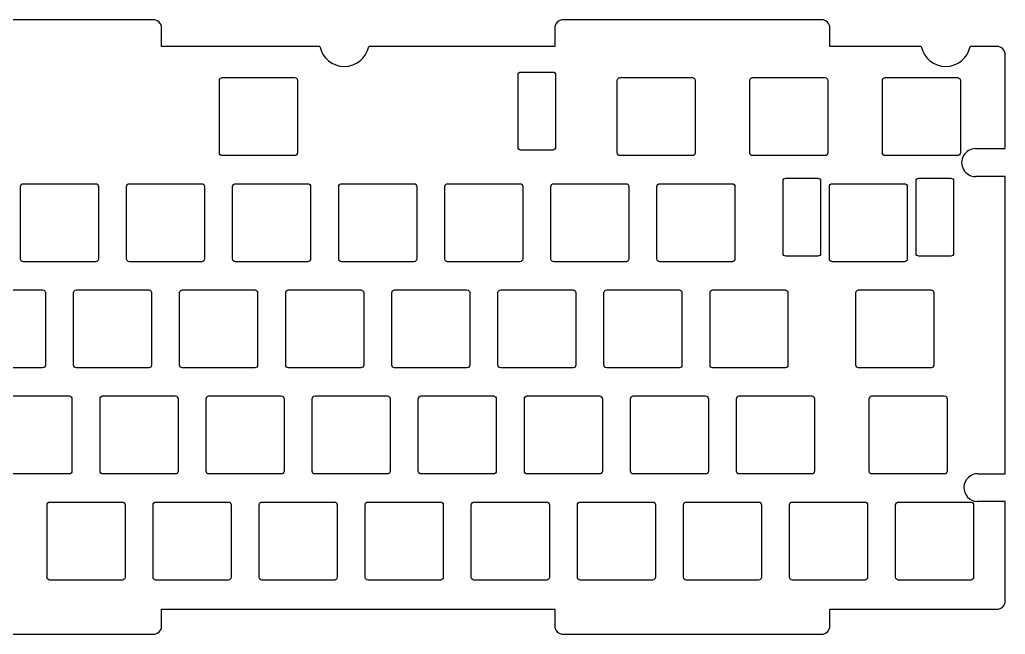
# Model space of a CAD drawing. Header units: millimetres. Extents: x -360 to -2, y -107 to 3.
# Drawn here: x -178.8 to -1.8, y -107.5 to 2.9 of the extents above; entities that cross this region are included whole.
import ezdxf

# ---------------------------------------------------------------- set-up
doc = ezdxf.new("R2010")
doc.units = ezdxf.units.MM
doc.layers.get('0').update_dxf_attribs({"linetype": 'CONTINUOUS'})

msp = doc.modelspace()

# ---------------------------------------------------------------- linework, layer by layer
for p, q in [((-154.8, 2.86), (-201.2, 2.86)), ((-154.8, 2.86), (-201.2, 2.86)), ((-34.8, 2.86), (-81.2, 2.86)), ((-34.8, 2.86), (-81.2, 2.86)), ((-153.3, -1.94), (-153.3, 1.36)), ((-153.3, -1.94), (-153.3, 1.36)), ((-82.7, 1.36), (-82.7, -1.94)), ((-82.7, 1.36), (-82.7, -1.94)), ((-33.3, -1.94), (-33.3, 1.36)), ((-33.3, -1.94), (-33.3, 1.36)), ((-124.9, -1.94), (-153.3, -1.94)), ((-124.9, -1.94), (-153.3, -1.94)), ((-82.7, -1.94), (-116.09, -1.94)), ((-82.7, -1.94), (-116.09, -1.94)), ((-16.9, -1.94), (-33.3, -1.94)), ((-16.9, -1.94), (-33.3, -1.94)), ((-3.3, -1.94), (-8.09, -1.94)), ((-3.3, -1.94), (-8.09, -1.94)), ((-1.8, -20.28), (-1.8, -3.44)), ((-1.8, -20.28), (-1.8, -3.44)), ((-89.3, -20.03), (-89.3, -7.03)), ((-89.3, -20.03), (-89.3, -7.03)), ((-88.8, -6.53), (-83.05, -6.53)), ((-88.8, -6.53), (-83.05, -6.53)), ((-82.55, -7.03), (-82.55, -20.03)), ((-82.55, -7.03), (-82.55, -20.03)), ((-142.93, -21.03), (-142.93, -8.03)), ((-142.93, -21.03), (-142.93, -8.03)), ((-142.43, -7.53), (-129.43, -7.53)), ((-142.43, -7.53), (-129.43, -7.53)), ((-128.93, -8.03), (-128.93, -21.03)), ((-128.93, -8.03), (-128.93, -21.03)), ((-71.49, -21.03), (-71.49, -8.03)), ((-71.49, -21.03), (-71.49, -8.03)), ((-70.99, -7.53), (-57.99, -7.53)), ((-70.99, -7.53), (-57.99, -7.53)), ((-57.49, -8.03), (-57.49, -21.03)), ((-57.49, -8.03), (-57.49, -21.03)), ((-47.68, -21.03), (-47.68, -8.03)), ((-47.68, -21.03), (-47.68, -8.03)), ((-47.18, -7.53), (-34.18, -7.53)), ((-47.18, -7.53), (-34.18, -7.53)), ((-33.68, -8.03), (-33.68, -21.03)), ((-33.68, -8.03), (-33.68, -21.03)), ((-23.87, -21.03), (-23.87, -8.03)), ((-23.87, -21.03), (-23.87, -8.03)), ((-23.37, -7.53), (-10.37, -7.53)), ((-23.37, -7.53), (-10.37, -7.53)), ((-9.87, -8.03), (-9.87, -21.03)), ((-9.87, -8.03), (-9.87, -21.03)), ((-83.05, -20.53), (-88.8, -20.53)), ((-83.05, -20.53), (-88.8, -20.53)), ((-7.14, -20.28), (-1.8, -20.28)), ((-7.14, -20.28), (-1.8, -20.28)), ((-129.43, -21.53), (-142.43, -21.53)), ((-129.43, -21.53), (-142.43, -21.53)), ((-57.99, -21.53), (-70.99, -21.53)), ((-57.99, -21.53), (-70.99, -21.53)), ((-34.18, -21.53), (-47.18, -21.53)), ((-34.18, -21.53), (-47.18, -21.53)), ((-10.37, -21.53), (-23.37, -21.53)), ((-10.37, -21.53), (-23.37, -21.53)), ((-41.7, -39.08), (-41.7, -26.08)), ((-41.7, -39.08), (-41.7, -26.08)), ((-41.2, -25.58), (-35.45, -25.58)), ((-41.2, -25.58), (-35.45, -25.58)), ((-34.96, -26.08), (-34.96, -39.08)), ((-34.96, -26.08), (-34.96, -39.08)), ((-17.83, -39.08), (-17.83, -26.08)), ((-17.83, -39.08), (-17.83, -26.08)), ((-17.33, -25.58), (-11.58, -25.58)), ((-17.33, -25.58), (-11.58, -25.58)), ((-11.08, -26.08), (-11.08, -39.08)), ((-11.08, -26.08), (-11.08, -39.08)), ((-1.8, -25.28), (-7.14, -25.28)), ((-1.8, -25.28), (-7.14, -25.28)), ((-1.8, -78.63), (-1.8, -25.28)), ((-1.8, -78.63), (-1.8, -25.28)), ((-178.65, -40.08), (-178.65, -27.08)), ((-178.65, -40.08), (-178.65, -27.08)), ((-178.15, -26.58), (-165.15, -26.58)), ((-178.15, -26.58), (-165.15, -26.58)), ((-164.65, -27.08), (-164.65, -40.08)), ((-164.65, -27.08), (-164.65, -40.08)), ((-159.6, -40.08), (-159.6, -27.08)), ((-159.6, -40.08), (-159.6, -27.08)), ((-159.1, -26.58), (-146.1, -26.58)), ((-159.1, -26.58), (-146.1, -26.58)), ((-145.6, -27.08), (-145.6, -40.08)), ((-145.6, -27.08), (-145.6, -40.08)), ((-140.55, -40.08), (-140.55, -27.08)), ((-140.55, -40.08), (-140.55, -27.08)), ((-140.05, -26.58), (-127.05, -26.58)), ((-140.05, -26.58), (-127.05, -26.58)), ((-126.55, -27.08), (-126.55, -40.08)), ((-126.55, -27.08), (-126.55, -40.08)), ((-121.5, -40.08), (-121.5, -27.08)), ((-121.5, -40.08), (-121.5, -27.08)), ((-121, -26.58), (-108, -26.58)), ((-121, -26.58), (-108, -26.58)), ((-107.5, -27.08), (-107.5, -40.08)), ((-107.5, -27.08), (-107.5, -40.08)), ((-102.45, -40.08), (-102.45, -27.08)), ((-102.45, -40.08), (-102.45, -27.08)), ((-101.95, -26.58), (-88.95, -26.58)), ((-101.95, -26.58), (-88.95, -26.58)), ((-88.45, -27.08), (-88.45, -40.08)), ((-88.45, -27.08), (-88.45, -40.08)), ((-83.4, -40.08), (-83.4, -27.08)), ((-83.4, -40.08), (-83.4, -27.08)), ((-82.9, -26.58), (-69.9, -26.58)), ((-82.9, -26.58), (-69.9, -26.58)), ((-69.4, -27.08), (-69.4, -40.08)), ((-69.4, -27.08), (-69.4, -40.08)), ((-64.35, -40.08), (-64.35, -27.08)), ((-64.35, -40.08), (-64.35, -27.08)), ((-63.85, -26.58), (-50.85, -26.58)), ((-63.85, -26.58), (-50.85, -26.58)), ((-50.35, -27.08), (-50.35, -40.08)), ((-50.35, -27.08), (-50.35, -40.08)), ((-33.39, -40.08), (-33.39, -27.08)), ((-33.39, -40.08), (-33.39, -27.08)), ((-32.89, -26.58), (-19.89, -26.58)), ((-32.89, -26.58), (-19.89, -26.58)), ((-19.39, -27.08), (-19.39, -40.08)), ((-19.39, -27.08), (-19.39, -40.08)), ((-165.15, -40.58), (-178.15, -40.58)), ((-165.15, -40.58), (-178.15, -40.58)), ((-146.1, -40.58), (-159.1, -40.58)), ((-146.1, -40.58), (-159.1, -40.58)), ((-127.05, -40.58), (-140.05, -40.58)), ((-127.05, -40.58), (-140.05, -40.58)), ((-108, -40.58), (-121, -40.58)), ((-108, -40.58), (-121, -40.58)), ((-88.95, -40.58), (-101.95, -40.58)), ((-88.95, -40.58), (-101.95, -40.58)), ((-69.9, -40.58), (-82.9, -40.58)), ((-69.9, -40.58), (-82.9, -40.58)), ((-50.85, -40.58), (-63.85, -40.58)), ((-50.85, -40.58), (-63.85, -40.58)), ((-35.45, -39.58), (-41.2, -39.58)), ((-35.45, -39.58), (-41.2, -39.58)), ((-19.89, -40.58), (-32.89, -40.58)), ((-19.89, -40.58), (-32.89, -40.58)), ((-11.58, -39.58), (-17.33, -39.58)), ((-11.58, -39.58), (-17.33, -39.58)), ((-187.67, -45.63), (-174.67, -45.63)), ((-187.67, -45.63), (-174.67, -45.63)), ((-168.62, -45.63), (-155.62, -45.63)), ((-168.62, -45.63), (-155.62, -45.63)), ((-149.57, -45.63), (-136.57, -45.63)), ((-149.57, -45.63), (-136.57, -45.63)), ((-130.52, -45.63), (-117.52, -45.63)), ((-130.52, -45.63), (-117.52, -45.63)), ((-111.47, -45.63), (-98.47, -45.63)), ((-111.47, -45.63), (-98.47, -45.63)), ((-92.42, -45.63), (-79.42, -45.63)), ((-92.42, -45.63), (-79.42, -45.63)), ((-73.37, -45.63), (-60.37, -45.63)), ((-73.37, -45.63), (-60.37, -45.63)), ((-54.32, -45.63), (-41.32, -45.63)), ((-54.32, -45.63), (-41.32, -45.63)), ((-28.13, -45.63), (-15.13, -45.63)), ((-28.13, -45.63), (-15.13, -45.63)), ((-174.17, -46.13), (-174.17, -59.13)), ((-174.17, -46.13), (-174.17, -59.13)), ((-169.12, -59.13), (-169.12, -46.13)), ((-169.12, -59.13), (-169.12, -46.13)), ((-155.12, -46.13), (-155.12, -59.13)), ((-155.12, -46.13), (-155.12, -59.13)), ((-150.07, -59.13), (-150.07, -46.13)), ((-150.07, -59.13), (-150.07, -46.13)), ((-136.07, -46.13), (-136.07, -59.13)), ((-136.07, -46.13), (-136.07, -59.13)), ((-131.02, -59.13), (-131.02, -46.13)), ((-131.02, -59.13), (-131.02, -46.13)), ((-117.02, -46.13), (-117.02, -59.13)), ((-117.02, -46.13), (-117.02, -59.13)), ((-111.97, -59.13), (-111.97, -46.13)), ((-111.97, -59.13), (-111.97, -46.13)), ((-97.97, -46.13), (-97.97, -59.13)), ((-97.97, -46.13), (-97.97, -59.13)), ((-92.92, -59.13), (-92.92, -46.13)), ((-92.92, -59.13), (-92.92, -46.13)), ((-78.92, -46.13), (-78.92, -59.13)), ((-78.92, -46.13), (-78.92, -59.13)), ((-73.87, -59.13), (-73.87, -46.13)), ((-73.87, -59.13), (-73.87, -46.13)), ((-59.87, -46.13), (-59.87, -59.13)), ((-59.87, -46.13), (-59.87, -59.13)), ((-54.82, -59.13), (-54.82, -46.13)), ((-54.82, -59.13), (-54.82, -46.13)), ((-40.82, -46.13), (-40.82, -59.13)), ((-40.82, -46.13), (-40.82, -59.13)), ((-28.63, -59.13), (-28.63, -46.13)), ((-28.63, -59.13), (-28.63, -46.13)), ((-14.63, -46.13), (-14.63, -59.13)), ((-14.63, -46.13), (-14.63, -59.13)), ((-174.67, -59.63), (-187.67, -59.63)), ((-174.67, -59.63), (-187.67, -59.63)), ((-155.62, -59.63), (-168.62, -59.63)), ((-155.62, -59.63), (-168.62, -59.63)), ((-136.57, -59.63), (-149.57, -59.63)), ((-136.57, -59.63), (-149.57, -59.63)), ((-117.52, -59.63), (-130.52, -59.63)), ((-117.52, -59.63), (-130.52, -59.63)), ((-98.47, -59.63), (-111.47, -59.63)), ((-98.47, -59.63), (-111.47, -59.63)), ((-79.42, -59.63), (-92.42, -59.63)), ((-79.42, -59.63), (-92.42, -59.63)), ((-60.37, -59.63), (-73.37, -59.63)), ((-60.37, -59.63), (-73.37, -59.63)), ((-41.32, -59.63), (-54.32, -59.63)), ((-41.32, -59.63), (-54.32, -59.63)), ((-15.13, -59.63), (-28.13, -59.63)), ((-15.13, -59.63), (-28.13, -59.63)), ((-182.91, -64.68), (-169.91, -64.68)), ((-182.91, -64.68), (-169.91, -64.68)), ((-169.41, -65.18), (-169.41, -78.18)), ((-169.41, -65.18), (-169.41, -78.18)), ((-164.36, -78.18), (-164.36, -65.18)), ((-164.36, -78.18), (-164.36, -65.18)), ((-163.86, -64.68), (-150.86, -64.68)), ((-163.86, -64.68), (-150.86, -64.68)), ((-150.36, -65.18), (-150.36, -78.18)), ((-150.36, -65.18), (-150.36, -78.18)), ((-145.31, -78.18), (-145.31, -65.18)), ((-145.31, -78.18), (-145.31, -65.18)), ((-144.81, -64.68), (-131.81, -64.68)), ((-144.81, -64.68), (-131.81, -64.68)), ((-131.31, -65.18), (-131.31, -78.18)), ((-131.31, -65.18), (-131.31, -78.18)), ((-126.26, -78.18), (-126.26, -65.18)), ((-126.26, -78.18), (-126.26, -65.18)), ((-125.76, -64.68), (-112.76, -64.68)), ((-125.76, -64.68), (-112.76, -64.68)), ((-112.26, -65.18), (-112.26, -78.18)), ((-112.26, -65.18), (-112.26, -78.18)), ((-107.21, -78.18), (-107.21, -65.18)), ((-107.21, -78.18), (-107.21, -65.18)), ((-106.71, -64.68), (-93.71, -64.68)), ((-106.71, -64.68), (-93.71, -64.68)), ((-93.21, -65.18), (-93.21, -78.18)), ((-93.21, -65.18), (-93.21, -78.18)), ((-88.16, -78.18), (-88.16, -65.18)), ((-88.16, -78.18), (-88.16, -65.18)), ((-87.66, -64.68), (-74.66, -64.68)), ((-87.66, -64.68), (-74.66, -64.68)), ((-74.16, -65.18), (-74.16, -78.18)), ((-74.16, -65.18), (-74.16, -78.18)), ((-69.11, -78.18), (-69.11, -65.18)), ((-69.11, -78.18), (-69.11, -65.18)), ((-68.61, -64.68), (-55.61, -64.68)), ((-68.61, -64.68), (-55.61, -64.68)), ((-55.11, -65.18), (-55.11, -78.18)), ((-55.11, -65.18), (-55.11, -78.18)), ((-50.06, -78.18), (-50.06, -65.18)), ((-50.06, -78.18), (-50.06, -65.18)), ((-49.56, -64.68), (-36.56, -64.68)), ((-49.56, -64.68), (-36.56, -64.68)), ((-36.06, -65.18), (-36.06, -78.18)), ((-36.06, -65.18), (-36.06, -78.18)), ((-26.25, -78.18), (-26.25, -65.18)), ((-26.25, -78.18), (-26.25, -65.18)), ((-25.75, -64.68), (-12.75, -64.68)), ((-25.75, -64.68), (-12.75, -64.68)), ((-12.25, -65.18), (-12.25, -78.18)), ((-12.25, -65.18), (-12.25, -78.18)), ((-169.91, -78.68), (-182.91, -78.68)), ((-169.91, -78.68), (-182.91, -78.68)), ((-150.86, -78.68), (-163.86, -78.68)), ((-150.86, -78.68), (-163.86, -78.68)), ((-131.81, -78.68), (-144.81, -78.68)), ((-131.81, -78.68), (-144.81, -78.68)), ((-112.76, -78.68), (-125.76, -78.68)), ((-112.76, -78.68), (-125.76, -78.68)), ((-93.71, -78.68), (-106.71, -78.68)), ((-93.71, -78.68), (-106.71, -78.68)), ((-74.66, -78.68), (-87.66, -78.68)), ((-74.66, -78.68), (-87.66, -78.68)), ((-55.61, -78.68), (-68.61, -78.68)), ((-55.61, -78.68), (-68.61, -78.68)), ((-36.56, -78.68), (-49.56, -78.68)), ((-36.56, -78.68), (-49.56, -78.68)), ((-12.75, -78.68), (-25.75, -78.68)), ((-12.75, -78.68), (-25.75, -78.68)), ((-6.64, -78.63), (-1.8, -78.63)), ((-6.64, -78.63), (-1.8, -78.63)), ((-173.89, -97.23), (-173.89, -84.23)), ((-173.89, -97.23), (-173.89, -84.23)), ((-173.39, -83.73), (-160.39, -83.73)), ((-173.39, -83.73), (-160.39, -83.73)), ((-159.88, -84.23), (-159.88, -97.23)), ((-159.88, -84.23), (-159.88, -97.23)), ((-154.84, -97.23), (-154.84, -84.23)), ((-154.84, -97.23), (-154.84, -84.23)), ((-154.34, -83.73), (-141.34, -83.73)), ((-154.34, -83.73), (-141.34, -83.73)), ((-140.83, -84.23), (-140.83, -97.23)), ((-140.83, -84.23), (-140.83, -97.23)), ((-135.79, -97.23), (-135.79, -84.23)), ((-135.79, -97.23), (-135.79, -84.23)), ((-135.29, -83.73), (-122.29, -83.73)), ((-135.29, -83.73), (-122.29, -83.73)), ((-121.78, -84.23), (-121.78, -97.23)), ((-121.78, -84.23), (-121.78, -97.23)), ((-116.74, -97.23), (-116.74, -84.23)), ((-116.74, -97.23), (-116.74, -84.23)), ((-116.24, -83.73), (-103.24, -83.73)), ((-116.24, -83.73), (-103.24, -83.73)), ((-102.73, -84.23), (-102.73, -97.23)), ((-102.73, -84.23), (-102.73, -97.23)), ((-97.69, -97.23), (-97.69, -84.23)), ((-97.69, -97.23), (-97.69, -84.23)), ((-97.19, -83.73), (-84.19, -83.73)), ((-97.19, -83.73), (-84.19, -83.73)), ((-83.68, -84.23), (-83.68, -97.23)), ((-83.68, -84.23), (-83.68, -97.23)), ((-78.64, -97.23), (-78.64, -84.23)), ((-78.64, -97.23), (-78.64, -84.23)), ((-78.14, -83.73), (-65.14, -83.73)), ((-78.14, -83.73), (-65.14, -83.73)), ((-64.63, -84.23), (-64.63, -97.23)), ((-64.63, -84.23), (-64.63, -97.23)), ((-59.59, -97.23), (-59.59, -84.23)), ((-59.59, -97.23), (-59.59, -84.23)), ((-59.09, -83.73), (-46.09, -83.73)), ((-59.09, -83.73), (-46.09, -83.73)), ((-45.58, -84.23), (-45.58, -97.23)), ((-45.58, -84.23), (-45.58, -97.23)), ((-40.54, -97.23), (-40.54, -84.23)), ((-40.54, -97.23), (-40.54, -84.23)), ((-40.04, -83.73), (-27.04, -83.73)), ((-40.04, -83.73), (-27.04, -83.73)), ((-26.53, -84.23), (-26.53, -97.23)), ((-26.53, -84.23), (-26.53, -97.23)), ((-21.49, -97.23), (-21.49, -84.23)), ((-21.49, -97.23), (-21.49, -84.23)), ((-20.99, -83.73), (-7.99, -83.73)), ((-20.99, -83.73), (-7.99, -83.73)), ((-7.48, -84.23), (-7.48, -97.23)), ((-7.48, -84.23), (-7.48, -97.23)), ((-1.8, -83.63), (-6.82, -83.63)), ((-6.82, -83.63), (-6.82, -83.63)), ((-1.8, -83.63), (-6.82, -83.63)), ((-6.82, -83.63), (-6.82, -83.63)), ((-1.8, -101.46), (-1.8, -83.63)), ((-1.8, -101.46), (-1.8, -83.63)), ((-160.39, -97.73), (-173.39, -97.73)), ((-160.39, -97.73), (-173.39, -97.73)), ((-141.34, -97.73), (-154.34, -97.73)), ((-141.34, -97.73), (-154.34, -97.73)), ((-122.29, -97.73), (-135.29, -97.73)), ((-122.29, -97.73), (-135.29, -97.73)), ((-103.24, -97.73), (-116.24, -97.73)), ((-103.24, -97.73), (-116.24, -97.73)), ((-84.19, -97.73), (-97.19, -97.73)), ((-84.19, -97.73), (-97.19, -97.73)), ((-65.14, -97.73), (-78.14, -97.73)), ((-65.14, -97.73), (-78.14, -97.73)), ((-46.09, -97.73), (-59.09, -97.73)), ((-46.09, -97.73), (-59.09, -97.73)), ((-27.04, -97.73), (-40.04, -97.73)), ((-27.04, -97.73), (-40.04, -97.73)), ((-7.99, -97.73), (-20.99, -97.73)), ((-7.99, -97.73), (-20.99, -97.73)), ((-153.3, -105.96), (-153.3, -102.96)), ((-153.3, -102.96), (-82.7, -102.96)), ((-153.3, -105.96), (-153.3, -102.96)), ((-153.3, -102.96), (-82.7, -102.96)), ((-82.7, -102.96), (-82.7, -105.96)), ((-82.7, -102.96), (-82.7, -105.96)), ((-33.3, -105.96), (-33.3, -102.96)), ((-33.3, -102.96), (-3.3, -102.96)), ((-33.3, -105.96), (-33.3, -102.96)), ((-33.3, -102.96), (-3.3, -102.96)), ((-201.2, -107.46), (-154.8, -107.46)), ((-201.2, -107.46), (-154.8, -107.46)), ((-81.2, -107.46), (-34.8, -107.46)), ((-81.2, -107.46), (-34.8, -107.46))]:
    msp.add_line(p, q)
for centre, radius, start, end in [((-154.8, 1.36), 1.5, 0, 90), ((-154.8, 1.36), 1.5, 0, 90), ((-81.2, 1.36), 1.5, 90, 180), ((-81.2, 1.36), 1.5, 90, 180), ((-34.8, 1.36), 1.5, 0, 90), ((-34.8, 1.36), 1.5, 0, 90), ((-120.5, -1.02), 4.5, 191.8282, 348.1718), ((-120.5, -1.02), 4.5, 191.8282, 348.1718), ((-12.5, -1.02), 4.5, 191.8282, 348.1718), ((-12.5, -1.02), 4.5, 191.8282, 348.1718), ((-3.3, -3.44), 1.5, 0, 90), ((-3.3, -3.44), 1.5, 0, 90), ((-7.14, -22.78), 2.5, 89.9772, 270.0228), ((-7.14, -22.78), 2.5, 89.9772, 270.0228), ((-6.73, -81.13), 2.5, 87.9792, 267.9792), ((-6.73, -81.13), 2.5, 87.9792, 267.9792), ((-3.3, -101.46), 1.5, -90, 0), ((-3.3, -101.46), 1.5, -90, 0), ((-154.8, -105.96), 1.5, -90, 0), ((-154.8, -105.96), 1.5, 270, 360), ((-81.2, -105.96), 1.5, 180, 270), ((-81.2, -105.96), 1.5, 180, 270), ((-34.8, -105.96), 1.5, -90, 0), ((-34.8, -105.96), 1.5, 270, 360)]:
    msp.add_arc(centre, radius, start, end)
for points in [[(-89.3, -7.03), (-89.3, -6.75), (-89.08, -6.53), (-88.8, -6.53)], [(-89.3, -7.03), (-89.3, -6.75), (-89.08, -6.53), (-88.8, -6.53)], [(-83.05, -6.53), (-82.78, -6.53), (-82.55, -6.75), (-82.55, -7.03)], [(-83.05, -6.53), (-82.78, -6.53), (-82.55, -6.75), (-82.55, -7.03)], [(-142.93, -8.03), (-142.93, -7.76), (-142.7, -7.53), (-142.43, -7.53)], [(-142.93, -8.03), (-142.93, -7.76), (-142.7, -7.53), (-142.43, -7.53)], [(-129.43, -7.53), (-129.15, -7.53), (-128.93, -7.76), (-128.93, -8.03)], [(-129.43, -7.53), (-129.15, -7.53), (-128.93, -7.76), (-128.93, -8.03)], [(-71.49, -8.03), (-71.49, -7.76), (-71.27, -7.53), (-70.99, -7.53)], [(-71.49, -8.03), (-71.49, -7.76), (-71.27, -7.53), (-70.99, -7.53)], [(-57.99, -7.53), (-57.71, -7.53), (-57.49, -7.76), (-57.49, -8.03)], [(-57.99, -7.53), (-57.71, -7.53), (-57.49, -7.76), (-57.49, -8.03)], [(-47.68, -8.03), (-47.68, -7.76), (-47.45, -7.53), (-47.18, -7.53)], [(-47.68, -8.03), (-47.68, -7.76), (-47.45, -7.53), (-47.18, -7.53)], [(-34.18, -7.53), (-33.9, -7.53), (-33.68, -7.76), (-33.68, -8.03)], [(-34.18, -7.53), (-33.9, -7.53), (-33.68, -7.76), (-33.68, -8.03)], [(-23.87, -8.03), (-23.87, -7.76), (-23.64, -7.53), (-23.37, -7.53)], [(-23.87, -8.03), (-23.87, -7.76), (-23.64, -7.53), (-23.37, -7.53)], [(-10.37, -7.53), (-10.09, -7.53), (-9.87, -7.76), (-9.87, -8.03)], [(-10.37, -7.53), (-10.09, -7.53), (-9.87, -7.76), (-9.87, -8.03)], [(-142.43, -21.53), (-142.7, -21.53), (-142.93, -21.31), (-142.93, -21.03)], [(-142.43, -21.53), (-142.7, -21.53), (-142.93, -21.31), (-142.93, -21.03)], [(-128.93, -21.03), (-128.93, -21.31), (-129.15, -21.53), (-129.43, -21.53)], [(-128.93, -21.03), (-128.93, -21.31), (-129.15, -21.53), (-129.43, -21.53)], [(-88.8, -20.53), (-89.08, -20.53), (-89.3, -20.31), (-89.3, -20.03)], [(-88.8, -20.53), (-89.08, -20.53), (-89.3, -20.31), (-89.3, -20.03)], [(-82.55, -20.03), (-82.55, -20.31), (-82.78, -20.53), (-83.05, -20.53)], [(-82.55, -20.03), (-82.55, -20.31), (-82.78, -20.53), (-83.05, -20.53)], [(-70.99, -21.53), (-71.27, -21.53), (-71.49, -21.31), (-71.49, -21.03)], [(-70.99, -21.53), (-71.27, -21.53), (-71.49, -21.31), (-71.49, -21.03)], [(-57.49, -21.03), (-57.49, -21.31), (-57.71, -21.53), (-57.99, -21.53)], [(-57.49, -21.03), (-57.49, -21.31), (-57.71, -21.53), (-57.99, -21.53)], [(-47.18, -21.53), (-47.45, -21.53), (-47.68, -21.31), (-47.68, -21.03)], [(-47.18, -21.53), (-47.45, -21.53), (-47.68, -21.31), (-47.68, -21.03)], [(-33.68, -21.03), (-33.68, -21.31), (-33.9, -21.53), (-34.18, -21.53)], [(-33.68, -21.03), (-33.68, -21.31), (-33.9, -21.53), (-34.18, -21.53)], [(-23.37, -21.53), (-23.64, -21.53), (-23.87, -21.31), (-23.87, -21.03)], [(-23.37, -21.53), (-23.64, -21.53), (-23.87, -21.31), (-23.87, -21.03)], [(-9.87, -21.03), (-9.87, -21.31), (-10.09, -21.53), (-10.37, -21.53)], [(-9.87, -21.03), (-9.87, -21.31), (-10.09, -21.53), (-10.37, -21.53)], [(-41.7, -26.08), (-41.7, -25.8), (-41.48, -25.58), (-41.2, -25.58)], [(-41.7, -26.08), (-41.7, -25.8), (-41.48, -25.58), (-41.2, -25.58)], [(-35.45, -25.58), (-35.18, -25.58), (-34.96, -25.8), (-34.96, -26.08)], [(-35.45, -25.58), (-35.18, -25.58), (-34.96, -25.8), (-34.96, -26.08)], [(-17.83, -26.08), (-17.83, -25.8), (-17.6, -25.58), (-17.33, -25.58)], [(-17.83, -26.08), (-17.83, -25.8), (-17.6, -25.58), (-17.33, -25.58)], [(-11.58, -25.58), (-11.3, -25.58), (-11.08, -25.8), (-11.08, -26.08)], [(-11.58, -25.58), (-11.3, -25.58), (-11.08, -25.8), (-11.08, -26.08)], [(-178.65, -27.08), (-178.65, -26.81), (-178.42, -26.58), (-178.15, -26.58)], [(-178.65, -27.08), (-178.65, -26.81), (-178.42, -26.58), (-178.15, -26.58)], [(-165.15, -26.58), (-164.87, -26.58), (-164.65, -26.81), (-164.65, -27.08)], [(-165.15, -26.58), (-164.87, -26.58), (-164.65, -26.81), (-164.65, -27.08)], [(-159.6, -27.08), (-159.6, -26.81), (-159.37, -26.58), (-159.1, -26.58)], [(-159.6, -27.08), (-159.6, -26.81), (-159.37, -26.58), (-159.1, -26.58)], [(-146.1, -26.58), (-145.82, -26.58), (-145.6, -26.81), (-145.6, -27.08)], [(-146.1, -26.58), (-145.82, -26.58), (-145.6, -26.81), (-145.6, -27.08)], [(-140.55, -27.08), (-140.55, -26.81), (-140.32, -26.58), (-140.05, -26.58)], [(-140.55, -27.08), (-140.55, -26.81), (-140.32, -26.58), (-140.05, -26.58)], [(-127.05, -26.58), (-126.77, -26.58), (-126.55, -26.81), (-126.55, -27.08)], [(-127.05, -26.58), (-126.77, -26.58), (-126.55, -26.81), (-126.55, -27.08)], [(-121.5, -27.08), (-121.5, -26.81), (-121.27, -26.58), (-121, -26.58)], [(-121.5, -27.08), (-121.5, -26.81), (-121.27, -26.58), (-121, -26.58)], [(-108, -26.58), (-107.72, -26.58), (-107.5, -26.81), (-107.5, -27.08)], [(-108, -26.58), (-107.72, -26.58), (-107.5, -26.81), (-107.5, -27.08)], [(-102.45, -27.08), (-102.45, -26.81), (-102.22, -26.58), (-101.95, -26.58)], [(-102.45, -27.08), (-102.45, -26.81), (-102.22, -26.58), (-101.95, -26.58)], [(-88.95, -26.58), (-88.67, -26.58), (-88.45, -26.81), (-88.45, -27.08)], [(-88.95, -26.58), (-88.67, -26.58), (-88.45, -26.81), (-88.45, -27.08)], [(-83.4, -27.08), (-83.4, -26.81), (-83.17, -26.58), (-82.9, -26.58)], [(-83.4, -27.08), (-83.4, -26.81), (-83.17, -26.58), (-82.9, -26.58)], [(-69.9, -26.58), (-69.62, -26.58), (-69.4, -26.81), (-69.4, -27.08)], [(-69.9, -26.58), (-69.62, -26.58), (-69.4, -26.81), (-69.4, -27.08)], [(-64.35, -27.08), (-64.35, -26.81), (-64.12, -26.58), (-63.85, -26.58)], [(-64.35, -27.08), (-64.35, -26.81), (-64.12, -26.58), (-63.85, -26.58)], [(-50.85, -26.58), (-50.57, -26.58), (-50.35, -26.81), (-50.35, -27.08)], [(-50.85, -26.58), (-50.57, -26.58), (-50.35, -26.81), (-50.35, -27.08)], [(-33.39, -27.08), (-33.39, -26.81), (-33.17, -26.58), (-32.89, -26.58)], [(-33.39, -27.08), (-33.39, -26.81), (-33.17, -26.58), (-32.89, -26.58)], [(-19.89, -26.58), (-19.61, -26.58), (-19.39, -26.81), (-19.39, -27.08)], [(-19.89, -26.58), (-19.61, -26.58), (-19.39, -26.81), (-19.39, -27.08)], [(-178.15, -40.58), (-178.42, -40.58), (-178.65, -40.36), (-178.65, -40.08)], [(-178.15, -40.58), (-178.42, -40.58), (-178.65, -40.36), (-178.65, -40.08)], [(-164.65, -40.08), (-164.65, -40.36), (-164.87, -40.58), (-165.15, -40.58)], [(-164.65, -40.08), (-164.65, -40.36), (-164.87, -40.58), (-165.15, -40.58)], [(-159.1, -40.58), (-159.37, -40.58), (-159.6, -40.36), (-159.6, -40.08)], [(-159.1, -40.58), (-159.37, -40.58), (-159.6, -40.36), (-159.6, -40.08)], [(-145.6, -40.08), (-145.6, -40.36), (-145.82, -40.58), (-146.1, -40.58)], [(-145.6, -40.08), (-145.6, -40.36), (-145.82, -40.58), (-146.1, -40.58)], [(-140.05, -40.58), (-140.32, -40.58), (-140.55, -40.36), (-140.55, -40.08)], [(-140.05, -40.58), (-140.32, -40.58), (-140.55, -40.36), (-140.55, -40.08)], [(-126.55, -40.08), (-126.55, -40.36), (-126.77, -40.58), (-127.05, -40.58)], [(-126.55, -40.08), (-126.55, -40.36), (-126.77, -40.58), (-127.05, -40.58)], [(-121, -40.58), (-121.27, -40.58), (-121.5, -40.36), (-121.5, -40.08)], [(-121, -40.58), (-121.27, -40.58), (-121.5, -40.36), (-121.5, -40.08)], [(-107.5, -40.08), (-107.5, -40.36), (-107.72, -40.58), (-108, -40.58)], [(-107.5, -40.08), (-107.5, -40.36), (-107.72, -40.58), (-108, -40.58)], [(-101.95, -40.58), (-102.22, -40.58), (-102.45, -40.36), (-102.45, -40.08)], [(-101.95, -40.58), (-102.22, -40.58), (-102.45, -40.36), (-102.45, -40.08)], [(-88.45, -40.08), (-88.45, -40.36), (-88.67, -40.58), (-88.95, -40.58)], [(-88.45, -40.08), (-88.45, -40.36), (-88.67, -40.58), (-88.95, -40.58)], [(-82.9, -40.58), (-83.17, -40.58), (-83.4, -40.36), (-83.4, -40.08)], [(-82.9, -40.58), (-83.17, -40.58), (-83.4, -40.36), (-83.4, -40.08)], [(-69.4, -40.08), (-69.4, -40.36), (-69.62, -40.58), (-69.9, -40.58)], [(-69.4, -40.08), (-69.4, -40.36), (-69.62, -40.58), (-69.9, -40.58)], [(-63.85, -40.58), (-64.12, -40.58), (-64.35, -40.36), (-64.35, -40.08)], [(-63.85, -40.58), (-64.12, -40.58), (-64.35, -40.36), (-64.35, -40.08)], [(-50.35, -40.08), (-50.35, -40.36), (-50.57, -40.58), (-50.85, -40.58)], [(-50.35, -40.08), (-50.35, -40.36), (-50.57, -40.58), (-50.85, -40.58)], [(-41.2, -39.58), (-41.48, -39.58), (-41.7, -39.36), (-41.7, -39.08)], [(-41.2, -39.58), (-41.48, -39.58), (-41.7, -39.36), (-41.7, -39.08)], [(-34.96, -39.08), (-34.96, -39.36), (-35.18, -39.58), (-35.45, -39.58)], [(-34.96, -39.08), (-34.96, -39.36), (-35.18, -39.58), (-35.45, -39.58)], [(-32.89, -40.58), (-33.17, -40.58), (-33.39, -40.36), (-33.39, -40.08)], [(-32.89, -40.58), (-33.17, -40.58), (-33.39, -40.36), (-33.39, -40.08)], [(-19.39, -40.08), (-19.39, -40.36), (-19.61, -40.58), (-19.89, -40.58)], [(-19.39, -40.08), (-19.39, -40.36), (-19.61, -40.58), (-19.89, -40.58)], [(-17.33, -39.58), (-17.6, -39.58), (-17.83, -39.36), (-17.83, -39.08)], [(-17.33, -39.58), (-17.6, -39.58), (-17.83, -39.36), (-17.83, -39.08)], [(-11.08, -39.08), (-11.08, -39.36), (-11.3, -39.58), (-11.58, -39.58)], [(-11.08, -39.08), (-11.08, -39.36), (-11.3, -39.58), (-11.58, -39.58)], [(-174.67, -45.63), (-174.39, -45.63), (-174.17, -45.86), (-174.17, -46.13)], [(-174.67, -45.63), (-174.39, -45.63), (-174.17, -45.86), (-174.17, -46.13)], [(-169.12, -46.13), (-169.12, -45.86), (-168.9, -45.63), (-168.62, -45.63)], [(-169.12, -46.13), (-169.12, -45.86), (-168.9, -45.63), (-168.62, -45.63)], [(-155.62, -45.63), (-155.34, -45.63), (-155.12, -45.86), (-155.12, -46.13)], [(-155.62, -45.63), (-155.34, -45.63), (-155.12, -45.86), (-155.12, -46.13)], [(-150.07, -46.13), (-150.07, -45.86), (-149.85, -45.63), (-149.57, -45.63)], [(-150.07, -46.13), (-150.07, -45.86), (-149.85, -45.63), (-149.57, -45.63)], [(-136.57, -45.63), (-136.29, -45.63), (-136.07, -45.86), (-136.07, -46.13)], [(-136.57, -45.63), (-136.29, -45.63), (-136.07, -45.86), (-136.07, -46.13)], [(-131.02, -46.13), (-131.02, -45.86), (-130.8, -45.63), (-130.52, -45.63)], [(-131.02, -46.13), (-131.02, -45.86), (-130.8, -45.63), (-130.52, -45.63)], [(-117.52, -45.63), (-117.24, -45.63), (-117.02, -45.86), (-117.02, -46.13)], [(-117.52, -45.63), (-117.24, -45.63), (-117.02, -45.86), (-117.02, -46.13)], [(-111.97, -46.13), (-111.97, -45.86), (-111.75, -45.63), (-111.47, -45.63)], [(-111.97, -46.13), (-111.97, -45.86), (-111.75, -45.63), (-111.47, -45.63)], [(-98.47, -45.63), (-98.19, -45.63), (-97.97, -45.86), (-97.97, -46.13)], [(-98.47, -45.63), (-98.19, -45.63), (-97.97, -45.86), (-97.97, -46.13)], [(-92.92, -46.13), (-92.92, -45.86), (-92.7, -45.63), (-92.42, -45.63)], [(-92.92, -46.13), (-92.92, -45.86), (-92.7, -45.63), (-92.42, -45.63)], [(-79.42, -45.63), (-79.14, -45.63), (-78.92, -45.86), (-78.92, -46.13)], [(-79.42, -45.63), (-79.14, -45.63), (-78.92, -45.86), (-78.92, -46.13)], [(-73.87, -46.13), (-73.87, -45.86), (-73.65, -45.63), (-73.37, -45.63)], [(-73.87, -46.13), (-73.87, -45.86), (-73.65, -45.63), (-73.37, -45.63)], [(-60.37, -45.63), (-60.09, -45.63), (-59.87, -45.86), (-59.87, -46.13)], [(-60.37, -45.63), (-60.09, -45.63), (-59.87, -45.86), (-59.87, -46.13)], [(-54.82, -46.13), (-54.82, -45.86), (-54.6, -45.63), (-54.32, -45.63)], [(-54.82, -46.13), (-54.82, -45.86), (-54.6, -45.63), (-54.32, -45.63)], [(-41.32, -45.63), (-41.04, -45.63), (-40.82, -45.86), (-40.82, -46.13)], [(-41.32, -45.63), (-41.04, -45.63), (-40.82, -45.86), (-40.82, -46.13)], [(-28.63, -46.13), (-28.63, -45.86), (-28.4, -45.63), (-28.13, -45.63)], [(-28.63, -46.13), (-28.63, -45.86), (-28.4, -45.63), (-28.13, -45.63)], [(-15.13, -45.63), (-14.85, -45.63), (-14.63, -45.86), (-14.63, -46.13)], [(-15.13, -45.63), (-14.85, -45.63), (-14.63, -45.86), (-14.63, -46.13)], [(-174.17, -59.13), (-174.17, -59.41), (-174.39, -59.63), (-174.67, -59.63)], [(-174.17, -59.13), (-174.17, -59.41), (-174.39, -59.63), (-174.67, -59.63)], [(-168.62, -59.63), (-168.9, -59.63), (-169.12, -59.41), (-169.12, -59.13)], [(-168.62, -59.63), (-168.9, -59.63), (-169.12, -59.41), (-169.12, -59.13)], [(-155.12, -59.13), (-155.12, -59.41), (-155.34, -59.63), (-155.62, -59.63)], [(-155.12, -59.13), (-155.12, -59.41), (-155.34, -59.63), (-155.62, -59.63)], [(-149.57, -59.63), (-149.85, -59.63), (-150.07, -59.41), (-150.07, -59.13)], [(-149.57, -59.63), (-149.85, -59.63), (-150.07, -59.41), (-150.07, -59.13)], [(-136.07, -59.13), (-136.07, -59.41), (-136.29, -59.63), (-136.57, -59.63)], [(-136.07, -59.13), (-136.07, -59.41), (-136.29, -59.63), (-136.57, -59.63)], [(-130.52, -59.63), (-130.8, -59.63), (-131.02, -59.41), (-131.02, -59.13)], [(-130.52, -59.63), (-130.8, -59.63), (-131.02, -59.41), (-131.02, -59.13)], [(-117.02, -59.13), (-117.02, -59.41), (-117.24, -59.63), (-117.52, -59.63)], [(-117.02, -59.13), (-117.02, -59.41), (-117.24, -59.63), (-117.52, -59.63)], [(-111.47, -59.63), (-111.75, -59.63), (-111.97, -59.41), (-111.97, -59.13)], [(-111.47, -59.63), (-111.75, -59.63), (-111.97, -59.41), (-111.97, -59.13)], [(-97.97, -59.13), (-97.97, -59.41), (-98.19, -59.63), (-98.47, -59.63)], [(-97.97, -59.13), (-97.97, -59.41), (-98.19, -59.63), (-98.47, -59.63)], [(-92.42, -59.63), (-92.7, -59.63), (-92.92, -59.41), (-92.92, -59.13)], [(-92.42, -59.63), (-92.7, -59.63), (-92.92, -59.41), (-92.92, -59.13)], [(-78.92, -59.13), (-78.92, -59.41), (-79.14, -59.63), (-79.42, -59.63)], [(-78.92, -59.13), (-78.92, -59.41), (-79.14, -59.63), (-79.42, -59.63)], [(-73.37, -59.63), (-73.65, -59.63), (-73.87, -59.41), (-73.87, -59.13)], [(-73.37, -59.63), (-73.65, -59.63), (-73.87, -59.41), (-73.87, -59.13)], [(-59.87, -59.13), (-59.87, -59.41), (-60.09, -59.63), (-60.37, -59.63)], [(-59.87, -59.13), (-59.87, -59.41), (-60.09, -59.63), (-60.37, -59.63)], [(-54.32, -59.63), (-54.6, -59.63), (-54.82, -59.41), (-54.82, -59.13)], [(-54.32, -59.63), (-54.6, -59.63), (-54.82, -59.41), (-54.82, -59.13)], [(-40.82, -59.13), (-40.82, -59.41), (-41.04, -59.63), (-41.32, -59.63)], [(-40.82, -59.13), (-40.82, -59.41), (-41.04, -59.63), (-41.32, -59.63)], [(-28.13, -59.63), (-28.4, -59.63), (-28.63, -59.41), (-28.63, -59.13)], [(-28.13, -59.63), (-28.4, -59.63), (-28.63, -59.41), (-28.63, -59.13)], [(-14.63, -59.13), (-14.63, -59.41), (-14.85, -59.63), (-15.13, -59.63)], [(-14.63, -59.13), (-14.63, -59.41), (-14.85, -59.63), (-15.13, -59.63)], [(-169.91, -64.68), (-169.63, -64.68), (-169.41, -64.91), (-169.41, -65.18)], [(-169.91, -64.68), (-169.63, -64.68), (-169.41, -64.91), (-169.41, -65.18)], [(-164.36, -65.18), (-164.36, -64.91), (-164.14, -64.68), (-163.86, -64.68)], [(-164.36, -65.18), (-164.36, -64.91), (-164.14, -64.68), (-163.86, -64.68)], [(-150.86, -64.68), (-150.58, -64.68), (-150.36, -64.91), (-150.36, -65.18)], [(-150.86, -64.68), (-150.58, -64.68), (-150.36, -64.91), (-150.36, -65.18)], [(-145.31, -65.18), (-145.31, -64.91), (-145.09, -64.68), (-144.81, -64.68)], [(-145.31, -65.18), (-145.31, -64.91), (-145.09, -64.68), (-144.81, -64.68)], [(-131.81, -64.68), (-131.53, -64.68), (-131.31, -64.91), (-131.31, -65.18)], [(-131.81, -64.68), (-131.53, -64.68), (-131.31, -64.91), (-131.31, -65.18)], [(-126.26, -65.18), (-126.26, -64.91), (-126.04, -64.68), (-125.76, -64.68)], [(-126.26, -65.18), (-126.26, -64.91), (-126.04, -64.68), (-125.76, -64.68)], [(-112.76, -64.68), (-112.48, -64.68), (-112.26, -64.91), (-112.26, -65.18)], [(-112.76, -64.68), (-112.48, -64.68), (-112.26, -64.91), (-112.26, -65.18)], [(-107.21, -65.18), (-107.21, -64.91), (-106.99, -64.68), (-106.71, -64.68)], [(-107.21, -65.18), (-107.21, -64.91), (-106.99, -64.68), (-106.71, -64.68)], [(-93.71, -64.68), (-93.43, -64.68), (-93.21, -64.91), (-93.21, -65.18)], [(-93.71, -64.68), (-93.43, -64.68), (-93.21, -64.91), (-93.21, -65.18)], [(-88.16, -65.18), (-88.16, -64.91), (-87.94, -64.68), (-87.66, -64.68)], [(-88.16, -65.18), (-88.16, -64.91), (-87.94, -64.68), (-87.66, -64.68)], [(-74.66, -64.68), (-74.38, -64.68), (-74.16, -64.91), (-74.16, -65.18)], [(-74.66, -64.68), (-74.38, -64.68), (-74.16, -64.91), (-74.16, -65.18)], [(-69.11, -65.18), (-69.11, -64.91), (-68.89, -64.68), (-68.61, -64.68)], [(-69.11, -65.18), (-69.11, -64.91), (-68.89, -64.68), (-68.61, -64.68)], [(-55.61, -64.68), (-55.33, -64.68), (-55.11, -64.91), (-55.11, -65.18)], [(-55.61, -64.68), (-55.33, -64.68), (-55.11, -64.91), (-55.11, -65.18)], [(-50.06, -65.18), (-50.06, -64.91), (-49.84, -64.68), (-49.56, -64.68)], [(-50.06, -65.18), (-50.06, -64.91), (-49.84, -64.68), (-49.56, -64.68)], [(-36.56, -64.68), (-36.28, -64.68), (-36.06, -64.91), (-36.06, -65.18)], [(-36.56, -64.68), (-36.28, -64.68), (-36.06, -64.91), (-36.06, -65.18)], [(-26.25, -65.18), (-26.25, -64.91), (-26.02, -64.68), (-25.75, -64.68)], [(-26.25, -65.18), (-26.25, -64.91), (-26.02, -64.68), (-25.75, -64.68)], [(-12.75, -64.68), (-12.47, -64.68), (-12.25, -64.91), (-12.25, -65.18)], [(-12.75, -64.68), (-12.47, -64.68), (-12.25, -64.91), (-12.25, -65.18)], [(-169.41, -78.18), (-169.41, -78.46), (-169.63, -78.68), (-169.91, -78.68)], [(-169.41, -78.18), (-169.41, -78.46), (-169.63, -78.68), (-169.91, -78.68)], [(-163.86, -78.68), (-164.14, -78.68), (-164.36, -78.46), (-164.36, -78.18)], [(-163.86, -78.68), (-164.14, -78.68), (-164.36, -78.46), (-164.36, -78.18)], [(-150.36, -78.18), (-150.36, -78.46), (-150.58, -78.68), (-150.86, -78.68)], [(-150.36, -78.18), (-150.36, -78.46), (-150.58, -78.68), (-150.86, -78.68)], [(-144.81, -78.68), (-145.09, -78.68), (-145.31, -78.46), (-145.31, -78.18)], [(-144.81, -78.68), (-145.09, -78.68), (-145.31, -78.46), (-145.31, -78.18)], [(-131.31, -78.18), (-131.31, -78.46), (-131.53, -78.68), (-131.81, -78.68)], [(-131.31, -78.18), (-131.31, -78.46), (-131.53, -78.68), (-131.81, -78.68)], [(-125.76, -78.68), (-126.04, -78.68), (-126.26, -78.46), (-126.26, -78.18)], [(-125.76, -78.68), (-126.04, -78.68), (-126.26, -78.46), (-126.26, -78.18)], [(-112.26, -78.18), (-112.26, -78.46), (-112.48, -78.68), (-112.76, -78.68)], [(-112.26, -78.18), (-112.26, -78.46), (-112.48, -78.68), (-112.76, -78.68)], [(-106.71, -78.68), (-106.99, -78.68), (-107.21, -78.46), (-107.21, -78.18)], [(-106.71, -78.68), (-106.99, -78.68), (-107.21, -78.46), (-107.21, -78.18)], [(-93.21, -78.18), (-93.21, -78.46), (-93.43, -78.68), (-93.71, -78.68)], [(-93.21, -78.18), (-93.21, -78.46), (-93.43, -78.68), (-93.71, -78.68)], [(-87.66, -78.68), (-87.94, -78.68), (-88.16, -78.46), (-88.16, -78.18)], [(-87.66, -78.68), (-87.94, -78.68), (-88.16, -78.46), (-88.16, -78.18)], [(-74.16, -78.18), (-74.16, -78.46), (-74.38, -78.68), (-74.66, -78.68)], [(-74.16, -78.18), (-74.16, -78.46), (-74.38, -78.68), (-74.66, -78.68)], [(-68.61, -78.68), (-68.89, -78.68), (-69.11, -78.46), (-69.11, -78.18)], [(-68.61, -78.68), (-68.89, -78.68), (-69.11, -78.46), (-69.11, -78.18)], [(-55.11, -78.18), (-55.11, -78.46), (-55.33, -78.68), (-55.61, -78.68)], [(-55.11, -78.18), (-55.11, -78.46), (-55.33, -78.68), (-55.61, -78.68)], [(-49.56, -78.68), (-49.84, -78.68), (-50.06, -78.46), (-50.06, -78.18)], [(-49.56, -78.68), (-49.84, -78.68), (-50.06, -78.46), (-50.06, -78.18)], [(-36.06, -78.18), (-36.06, -78.46), (-36.28, -78.68), (-36.56, -78.68)], [(-36.06, -78.18), (-36.06, -78.46), (-36.28, -78.68), (-36.56, -78.68)], [(-25.75, -78.68), (-26.02, -78.68), (-26.25, -78.46), (-26.25, -78.18)], [(-25.75, -78.68), (-26.02, -78.68), (-26.25, -78.46), (-26.25, -78.18)], [(-12.25, -78.18), (-12.25, -78.46), (-12.47, -78.68), (-12.75, -78.68)], [(-12.25, -78.18), (-12.25, -78.46), (-12.47, -78.68), (-12.75, -78.68)], [(-173.89, -84.23), (-173.89, -83.96), (-173.66, -83.73), (-173.39, -83.73)], [(-173.89, -84.23), (-173.89, -83.96), (-173.66, -83.73), (-173.39, -83.73)], [(-160.39, -83.73), (-160.11, -83.73), (-159.88, -83.96), (-159.88, -84.23)], [(-160.39, -83.73), (-160.11, -83.73), (-159.88, -83.96), (-159.88, -84.23)], [(-154.84, -84.23), (-154.84, -83.96), (-154.61, -83.73), (-154.34, -83.73)], [(-154.84, -84.23), (-154.84, -83.96), (-154.61, -83.73), (-154.34, -83.73)], [(-141.34, -83.73), (-141.06, -83.73), (-140.83, -83.96), (-140.83, -84.23)], [(-141.34, -83.73), (-141.06, -83.73), (-140.83, -83.96), (-140.83, -84.23)], [(-135.79, -84.23), (-135.79, -83.96), (-135.56, -83.73), (-135.29, -83.73)], [(-135.79, -84.23), (-135.79, -83.96), (-135.56, -83.73), (-135.29, -83.73)], [(-122.29, -83.73), (-122.01, -83.73), (-121.78, -83.96), (-121.78, -84.23)], [(-122.29, -83.73), (-122.01, -83.73), (-121.78, -83.96), (-121.78, -84.23)], [(-116.74, -84.23), (-116.74, -83.96), (-116.51, -83.73), (-116.24, -83.73)], [(-116.74, -84.23), (-116.74, -83.96), (-116.51, -83.73), (-116.24, -83.73)], [(-103.24, -83.73), (-102.96, -83.73), (-102.73, -83.96), (-102.73, -84.23)], [(-103.24, -83.73), (-102.96, -83.73), (-102.73, -83.96), (-102.73, -84.23)], [(-97.69, -84.23), (-97.69, -83.96), (-97.46, -83.73), (-97.19, -83.73)], [(-97.69, -84.23), (-97.69, -83.96), (-97.46, -83.73), (-97.19, -83.73)], [(-84.19, -83.73), (-83.91, -83.73), (-83.68, -83.96), (-83.68, -84.23)], [(-84.19, -83.73), (-83.91, -83.73), (-83.68, -83.96), (-83.68, -84.23)], [(-78.64, -84.23), (-78.64, -83.96), (-78.41, -83.73), (-78.14, -83.73)], [(-78.64, -84.23), (-78.64, -83.96), (-78.41, -83.73), (-78.14, -83.73)], [(-65.14, -83.73), (-64.86, -83.73), (-64.63, -83.96), (-64.63, -84.23)], [(-65.14, -83.73), (-64.86, -83.73), (-64.63, -83.96), (-64.63, -84.23)], [(-59.59, -84.23), (-59.59, -83.96), (-59.36, -83.73), (-59.09, -83.73)], [(-59.59, -84.23), (-59.59, -83.96), (-59.36, -83.73), (-59.09, -83.73)], [(-46.09, -83.73), (-45.81, -83.73), (-45.58, -83.96), (-45.58, -84.23)], [(-46.09, -83.73), (-45.81, -83.73), (-45.58, -83.96), (-45.58, -84.23)], [(-40.54, -84.23), (-40.54, -83.96), (-40.31, -83.73), (-40.04, -83.73)], [(-40.54, -84.23), (-40.54, -83.96), (-40.31, -83.73), (-40.04, -83.73)], [(-27.04, -83.73), (-26.76, -83.73), (-26.53, -83.96), (-26.53, -84.23)], [(-27.04, -83.73), (-26.76, -83.73), (-26.53, -83.96), (-26.53, -84.23)], [(-21.49, -84.23), (-21.49, -83.96), (-21.26, -83.73), (-20.99, -83.73)], [(-21.49, -84.23), (-21.49, -83.96), (-21.26, -83.73), (-20.99, -83.73)], [(-7.99, -83.73), (-7.71, -83.73), (-7.48, -83.96), (-7.48, -84.23)], [(-7.99, -83.73), (-7.71, -83.73), (-7.48, -83.96), (-7.48, -84.23)], [(-173.39, -97.73), (-173.66, -97.73), (-173.89, -97.51), (-173.89, -97.23)], [(-173.39, -97.73), (-173.66, -97.73), (-173.89, -97.51), (-173.89, -97.23)], [(-159.88, -97.23), (-159.88, -97.51), (-160.11, -97.73), (-160.39, -97.73)], [(-159.88, -97.23), (-159.88, -97.51), (-160.11, -97.73), (-160.39, -97.73)], [(-154.34, -97.73), (-154.61, -97.73), (-154.84, -97.51), (-154.84, -97.23)], [(-154.34, -97.73), (-154.61, -97.73), (-154.84, -97.51), (-154.84, -97.23)], [(-140.83, -97.23), (-140.83, -97.51), (-141.06, -97.73), (-141.34, -97.73)], [(-140.83, -97.23), (-140.83, -97.51), (-141.06, -97.73), (-141.34, -97.73)], [(-135.29, -97.73), (-135.56, -97.73), (-135.79, -97.51), (-135.79, -97.23)], [(-135.29, -97.73), (-135.56, -97.73), (-135.79, -97.51), (-135.79, -97.23)], [(-121.78, -97.23), (-121.78, -97.51), (-122.01, -97.73), (-122.29, -97.73)], [(-121.78, -97.23), (-121.78, -97.51), (-122.01, -97.73), (-122.29, -97.73)], [(-116.24, -97.73), (-116.51, -97.73), (-116.74, -97.51), (-116.74, -97.23)], [(-116.24, -97.73), (-116.51, -97.73), (-116.74, -97.51), (-116.74, -97.23)], [(-102.73, -97.23), (-102.73, -97.51), (-102.96, -97.73), (-103.24, -97.73)], [(-102.73, -97.23), (-102.73, -97.51), (-102.96, -97.73), (-103.24, -97.73)], [(-97.19, -97.73), (-97.46, -97.73), (-97.69, -97.51), (-97.69, -97.23)], [(-97.19, -97.73), (-97.46, -97.73), (-97.69, -97.51), (-97.69, -97.23)], [(-83.68, -97.23), (-83.68, -97.51), (-83.91, -97.73), (-84.19, -97.73)], [(-83.68, -97.23), (-83.68, -97.51), (-83.91, -97.73), (-84.19, -97.73)], [(-78.14, -97.73), (-78.41, -97.73), (-78.64, -97.51), (-78.64, -97.23)], [(-78.14, -97.73), (-78.41, -97.73), (-78.64, -97.51), (-78.64, -97.23)], [(-64.63, -97.23), (-64.63, -97.51), (-64.86, -97.73), (-65.14, -97.73)], [(-64.63, -97.23), (-64.63, -97.51), (-64.86, -97.73), (-65.14, -97.73)], [(-59.09, -97.73), (-59.36, -97.73), (-59.59, -97.51), (-59.59, -97.23)], [(-59.09, -97.73), (-59.36, -97.73), (-59.59, -97.51), (-59.59, -97.23)], [(-45.58, -97.23), (-45.58, -97.51), (-45.81, -97.73), (-46.09, -97.73)], [(-45.58, -97.23), (-45.58, -97.51), (-45.81, -97.73), (-46.09, -97.73)], [(-40.04, -97.73), (-40.31, -97.73), (-40.54, -97.51), (-40.54, -97.23)], [(-40.04, -97.73), (-40.31, -97.73), (-40.54, -97.51), (-40.54, -97.23)], [(-26.53, -97.23), (-26.53, -97.51), (-26.76, -97.73), (-27.04, -97.73)], [(-26.53, -97.23), (-26.53, -97.51), (-26.76, -97.73), (-27.04, -97.73)], [(-20.99, -97.73), (-21.26, -97.73), (-21.49, -97.51), (-21.49, -97.23)], [(-20.99, -97.73), (-21.26, -97.73), (-21.49, -97.51), (-21.49, -97.23)], [(-7.48, -97.23), (-7.48, -97.51), (-7.71, -97.73), (-7.99, -97.73)], [(-7.48, -97.23), (-7.48, -97.51), (-7.71, -97.73), (-7.99, -97.73)]]:
    msp.add_open_spline(points, degree=3)

doc.saveas('drawing.dxf')
